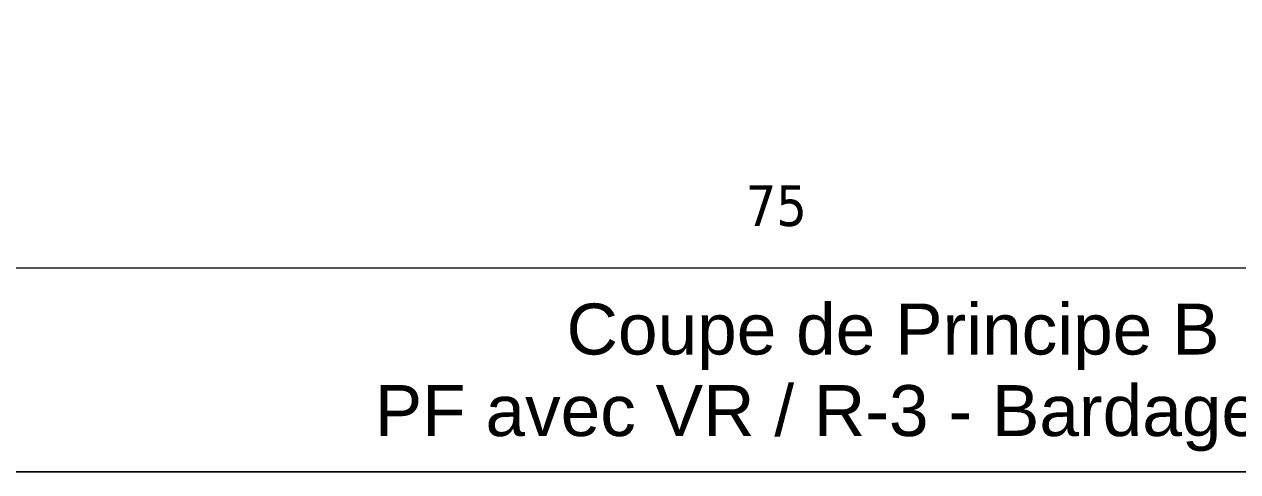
# Model space of a CAD drawing. Header units: millimetres. Extents: x -20000 to 230000, y -17405 to 24510.
# Drawn here: x 10739 to 16691, y -9500 to -7305 of the extents above; entities that cross this region are included whole.
import ezdxf
from ezdxf.enums import TextEntityAlignment as Align

# ---------------------------------------------------------------- set-up
doc = ezdxf.new("R2010")
doc.units = ezdxf.units.MM
doc.header["$PDMODE"] = 35
doc.header["$PDSIZE"] = 0.5
doc.layers.get('0').update_dxf_attribs({"lineweight": 13})
doc.layers.get('Defpoints').update_dxf_attribs({"true_color": 0xc2a584})
doc.layers.add('0 - 1 (validé)', color=3, linetype='Continuous', lineweight=13)
doc.layers.add('1 - Texte', color=7, linetype='Continuous', lineweight=13)
doc.layers.add('0 - Trame', color=1, linetype='Continuous', lineweight=0, plot=False)
doc.layers.add('Non visible', color=163, linetype='Continuous', lineweight=25, plot=False)
doc.styles.get("Standard").update_dxf_attribs({"font": 'ARIALUNI.TTF'})
doc.styles.add('Texte Poralu', font='tahomabd.ttf')

# ---------------------------------------------------------------- blocks, each defined once
blk = doc.blocks.new('Cadre Coupe_Elev')
for p in [(2000, 1500), (3500, 1500), (5000, 1500), (6500, 1500), (2000, 500), (3500, 500), (5000, 500), (6500, 500)]:
    blk.add_point(p)
at = {"layer": '0 - Trame'}
for points in [[(500, 500), (9500, 500), (9500, 9500), (500, 9500)], [(500, 1500), (9500, 1500), (9500, 500), (500, 500)]]:
    blk.add_lwpolyline(points, close=True, dxfattribs=at)
at = {"layer": 'Defpoints'}
for p in [(5000, 1200), (5000, 1000), (5000, 800)]:
    blk.add_point(p, dxfattribs=at)
at = {"color": 7}
blk.add_attdef('REPERE_1', text='', height=300, dxfattribs=at).set_placement((1000, 9000), align=Align.MIDDLE_CENTER)
at = {"layer": '1 - Texte', "color": 7}
for tag, p in [('DEFINITION1', (5000, 1200)), ('DEFINITION2', (5000, 800))]:
    blk.add_attdef(tag, text='', height=250, dxfattribs=at).set_placement(p, align=Align.MIDDLE_CENTER)
at = {"layer": 'Non visible', "style": 'Texte Poralu'}
for p in [(5447.1, 4905.8), (5447.1, 4605.8)]:
    blk.add_attdef('REPERE_2', text='', height=35, dxfattribs=at).set_placement(p, align=Align.MIDDLE_LEFT)
blk = doc.blocks.new('Rep coupe')
at = {"style": 'Texte Poralu'}
blk.add_attdef('REPERE', text='', height=30, dxfattribs=at).set_placement((-5222.9, -3194.2), align=Align.MIDDLE_LEFT)

msp = doc.modelspace()

# ---------------------------------------------------------------- block references
at = {"layer": '0 - 1 (validé)'}
ref = msp.add_blockref('Cadre Coupe_Elev', (10000, -10000), dxfattribs=at)
ref.add_attrib('DEFINITION1', 'Coupe de Principe B', dxfattribs={"layer": '1 - Texte', "color": 7, "height": 250}).set_placement((15000, -8800), align=Align.MIDDLE_CENTER)
ref.add_attrib('DEFINITION2', 'PF avec VR / R-3 - Bardage bois', dxfattribs={"layer": '1 - Texte', "color": 7, "height": 250}).set_placement((15000, -9200), align=Align.MIDDLE_CENTER)
at = {"layer": 'Non visible'}
ref = msp.add_blockref('Rep coupe', (19500, -9500), dxfattribs=at)
ref.add_attrib('REPERE', '75', dxfattribs={"layer": '0', "height": 200, "style": 'Texte Poralu'}).set_placement((14277.12, -8194.2), align=Align.MIDDLE_LEFT)

doc.saveas('drawing.dxf')
